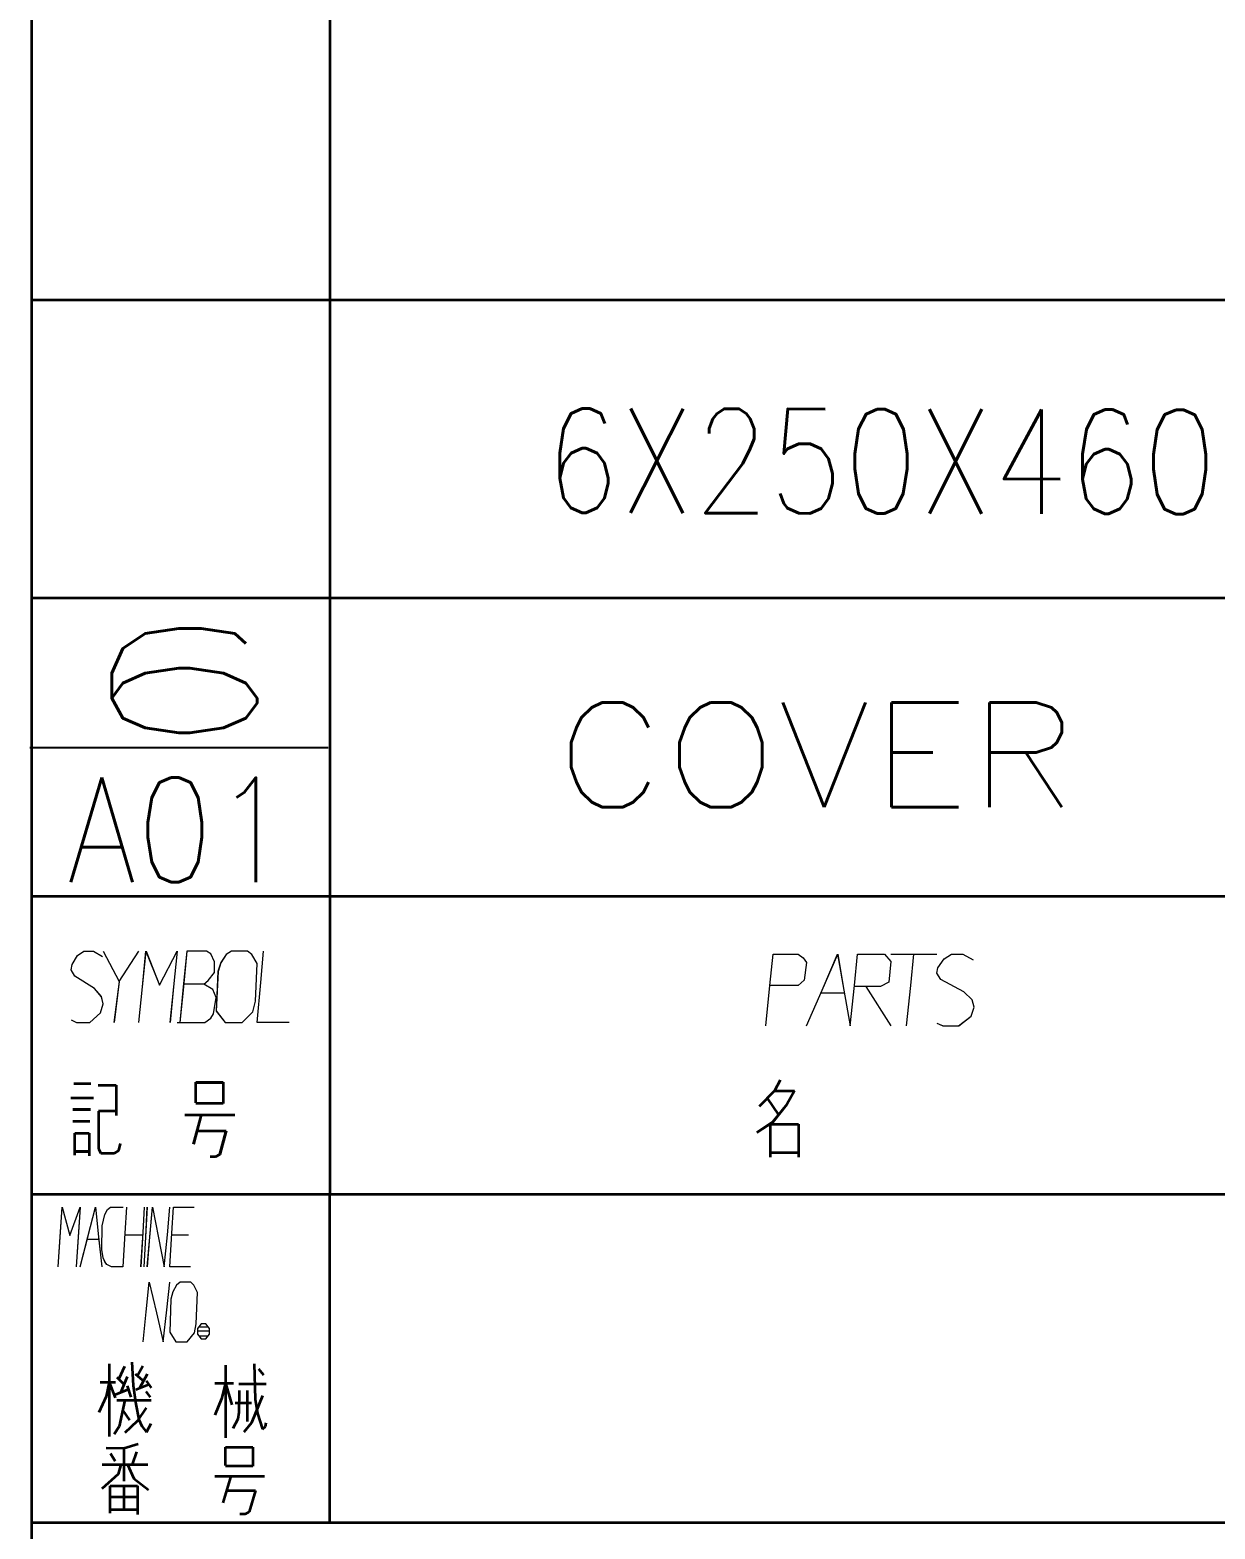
# Model space of a CAD drawing. Header units: millimetres. Extents: x 1333 to 104182, y -62616 to -5704.
# Drawn here: x 46891.2 to 46970.7, y -62285.3 to -62184.7 of the extents above; entities that cross this region are included whole.
import ezdxf
from ezdxf.enums import TextEntityAlignment as Align

# ---------------------------------------------------------------- set-up
doc = ezdxf.new("R2010")
doc.units = ezdxf.units.MM
doc.header["$LTSCALE"] = 0.5
doc.layers.add('08', color=1, linetype='Continuous')
doc.layers.add('SHM_LABEL', color=40, linetype='Continuous')
doc.styles.get("Standard").update_dxf_attribs({"font": 'simplex.shx'})

# ---------------------------------------------------------------- blocks, each defined once
blk = doc.blocks.new('D')
at = {"color": 7, "lineweight": 35, "ltscale": 0.25}
for p, q in [((54076.08, -14049.04), (54076.08, -14069.04)), ((54096.08, -14049.04), (54096.08, -14069.04))]:
    blk.add_line(p, q, dxfattribs=at)
at = {"color": 7, "lineweight": 35}
for p, q in [((54356.08, -14049.04), (54076.08, -14049.04)), ((54356.08, -14069.04), (54076.08, -14069.04))]:
    blk.add_line(p, q, dxfattribs=at)
blk = doc.blocks.new('arwear')
at = {"layer": '08', "color": 3, "xscale": 0.5, "yscale": 0.5, "zscale": 0.5}
for p in [(26347.04, -5572.506), (26347.04, -5582.506), (26347.04, -5592.506)]:
    blk.add_blockref('D', p, dxfattribs=at)
blk = doc.blocks.new('999')
at = {"color": 7, "lineweight": 35, "ltscale": 0.25}
for p, q in [((75474.98, -11331.12), (75474.98, -11391.12)), ((75504.98, -11331.12), (75504.98, -11391.12)), ((75474.98, -11391.12), (75474.98, -11421.12)), ((75504.98, -11391.12), (75504.98, -11421.12)), ((75474.98, -11421.12), (75474.98, -11451.12)), ((75474.98, -11421.12), (75474.98, -11451.12)), ((75504.98, -11421.12), (75504.98, -11451.12)), ((75504.98, -11421.12), (75504.98, -11451.12))]:
    blk.add_line(p, q, dxfattribs=at)
at = {"color": 7, "lineweight": 35}
for p, q in [((75894.98, -11361.12), (75474.98, -11361.12)), ((75894.98, -11391.12), (75474.98, -11391.12)), ((75894.98, -11421.12), (75474.98, -11421.12)), ((75894.98, -11421.12), (75474.98, -11421.12)), ((75894.98, -11421.12), (75474.98, -11421.12)), ((75894.98, -11451.12), (75474.98, -11451.12)), ((75474.98, -11451.12), (75474.98, -11826.55)), ((75894.98, -11451.12), (75474.98, -11451.12)), ((75894.98, -11451.12), (75474.98, -11451.12)), ((75894.98, -11451.12), (75474.98, -11451.12)), ((75849.98, -11484.12), (75474.98, -11484.12))]:
    blk.add_line(p, q, dxfattribs=at)
at = {"color": 7, "lineweight": 35, "ltscale": 0.014026}
blk.add_line((75479.23, -11439.94), (75480.92, -11439.94), dxfattribs=at)
blk.add_line((75479.23, -11439.94), (75480.92, -11439.94), dxfattribs=at)
at = {"color": 7, "lineweight": 35, "ltscale": 0.015002}
blk.add_line((75481.69, -11440.11), (75483.49, -11440.11), dxfattribs=at)
blk.add_line((75481.69, -11440.11), (75483.49, -11440.11), dxfattribs=at)
at = {"color": 7, "lineweight": 35, "ltscale": 0.025366}
blk.add_line((75483.49, -11440.11), (75483.49, -11443.16), dxfattribs=at)
blk.add_line((75483.49, -11440.11), (75483.49, -11443.16), dxfattribs=at)
at = {"color": 7, "lineweight": 35, "ltscale": 0.022888}
for p, q in [((75491.49, -11439.82), (75494.24, -11439.82)), ((75491.49, -11439.82), (75494.24, -11439.82)), ((75494.24, -11441.96), (75491.49, -11441.96)), ((75494.24, -11441.96), (75491.49, -11441.96)), ((75482.89, -11480.43), (75485.64, -11480.43)), ((75482.89, -11481.52), (75485.64, -11481.52)), ((75482.89, -11482.78), (75485.64, -11482.78))]:
    blk.add_line(p, q, dxfattribs=at)
at = {"color": 7, "lineweight": 35, "ltscale": 0.017297}
blk.add_line((75491.49, -11441.89), (75491.49, -11439.82), dxfattribs=at)
blk.add_line((75491.49, -11441.89), (75491.49, -11439.82), dxfattribs=at)
at = {"color": 7, "lineweight": 35, "ltscale": 0.017825}
blk.add_line((75494.24, -11439.82), (75494.24, -11441.96), dxfattribs=at)
blk.add_line((75494.24, -11439.82), (75494.24, -11441.96), dxfattribs=at)
at = {"color": 7, "lineweight": 35, "ltscale": 0.018417}
blk.add_line((75549.73, -11440.67), (75548.18, -11442.25), dxfattribs=at)
blk.add_line((75549.73, -11440.67), (75548.18, -11442.25), dxfattribs=at)
at = {"color": 7, "lineweight": 35, "ltscale": 0.010047}
blk.add_line((75550.3, -11439.61), (75549.73, -11440.67), dxfattribs=at)
blk.add_line((75550.3, -11439.61), (75549.73, -11440.67), dxfattribs=at)
at = {"color": 7, "lineweight": 35, "ltscale": 0.016846}
blk.add_line((75549.73, -11440.67), (75551.75, -11440.67), dxfattribs=at)
blk.add_line((75549.73, -11440.67), (75551.75, -11440.67), dxfattribs=at)
at = {"color": 7, "lineweight": 35, "ltscale": 0.013334}
blk.add_line((75551.75, -11440.67), (75550.97, -11442.06), dxfattribs=at)
blk.add_line((75551.75, -11440.67), (75550.97, -11442.06), dxfattribs=at)
at = {"color": 7, "lineweight": 35, "ltscale": 0.018872}
blk.add_line((75478.92, -11441.37), (75481.19, -11441.37), dxfattribs=at)
blk.add_line((75478.92, -11441.37), (75481.19, -11441.37), dxfattribs=at)
at = {"color": 7, "lineweight": 35, "ltscale": 0.016928}
blk.add_line((75550.15, -11443.08), (75549.01, -11441.4), dxfattribs=at)
blk.add_line((75550.15, -11443.08), (75549.01, -11441.4), dxfattribs=at)
at = {"color": 7, "lineweight": 35, "ltscale": 0.018948}
blk.add_line((75550.97, -11442.06), (75549.54, -11443.84), dxfattribs=at)
blk.add_line((75550.97, -11442.06), (75549.54, -11443.84), dxfattribs=at)
at = {"color": 7, "lineweight": 35, "ltscale": 0.014832}
for p, q in [((75479.12, -11442.54), (75480.9, -11442.54)), ((75479.12, -11442.54), (75480.9, -11442.54)), ((75482.48, -11471.41), (75481.73, -11473.03))]:
    blk.add_line(p, q, dxfattribs=at)
at = {"color": 7, "lineweight": 35, "ltscale": 0.031506}
blk.add_line((75481.71, -11442.73), (75481.71, -11446.51), dxfattribs=at)
blk.add_line((75481.71, -11442.73), (75481.71, -11446.51), dxfattribs=at)
at = {"color": 7, "lineweight": 35, "ltscale": 0.014844}
blk.add_line((75483.49, -11442.73), (75481.71, -11442.73), dxfattribs=at)
blk.add_line((75483.49, -11442.73), (75481.71, -11442.73), dxfattribs=at)
at = {"color": 7, "lineweight": 35, "ltscale": 0.041736}
for p, q in [((75490.41, -11443.08), (75495.42, -11443.08)), ((75490.41, -11443.08), (75495.42, -11443.08)), ((75493.4, -11479.44), (75498.41, -11479.44))]:
    blk.add_line(p, q, dxfattribs=at)
at = {"color": 7, "lineweight": 35, "ltscale": 0.025634}
blk.add_line((75492.04, -11443.08), (75491.25, -11446.05), dxfattribs=at)
blk.add_line((75492.04, -11443.08), (75491.25, -11446.05), dxfattribs=at)
at = {"color": 7, "lineweight": 35, "ltscale": 0.014185}
blk.add_line((75479.12, -11443.74), (75480.82, -11443.74), dxfattribs=at)
blk.add_line((75479.12, -11443.74), (75480.82, -11443.74), dxfattribs=at)
at = {"color": 7, "lineweight": 35, "ltscale": 0.018579}
blk.add_line((75479.33, -11447.15), (75479.33, -11444.92), dxfattribs=at)
blk.add_line((75479.33, -11447.15), (75479.33, -11444.92), dxfattribs=at)
at = {"color": 7, "lineweight": 35, "ltscale": 0.012085}
for p, q in [((75479.33, -11444.92), (75480.78, -11444.92)), ((75479.33, -11444.92), (75480.78, -11444.92)), ((75479.33, -11446.76), (75480.78, -11446.76)), ((75479.33, -11446.76), (75480.78, -11446.76))]:
    blk.add_line(p, q, dxfattribs=at)
at = {"color": 7, "lineweight": 35, "ltscale": 0.019064}
blk.add_line((75480.78, -11444.92), (75480.78, -11447.21), dxfattribs=at)
blk.add_line((75480.78, -11444.92), (75480.78, -11447.21), dxfattribs=at)
at = {"color": 7, "lineweight": 35, "ltscale": 0.024365}
blk.add_line((75491.61, -11444.69), (75494.54, -11444.69), dxfattribs=at)
blk.add_line((75491.61, -11444.69), (75494.54, -11444.69), dxfattribs=at)
at = {"color": 7, "lineweight": 35, "ltscale": 0.020594}
blk.add_line((75494.54, -11444.69), (75493.9, -11447.07), dxfattribs=at)
blk.add_line((75494.54, -11444.69), (75493.9, -11447.07), dxfattribs=at)
at = {"color": 7, "lineweight": 35, "ltscale": 0.015788}
blk.add_line((75549.54, -11443.84), (75547.96, -11444.87), dxfattribs=at)
blk.add_line((75549.54, -11443.84), (75547.96, -11444.87), dxfattribs=at)
at = {"color": 7, "lineweight": 35, "ltscale": 0.027603}
blk.add_line((75549.31, -11447.34), (75549.31, -11444.03), dxfattribs=at)
blk.add_line((75549.31, -11447.34), (75549.31, -11444.03), dxfattribs=at)
at = {"color": 7, "lineweight": 35, "ltscale": 0.023572}
for p, q in [((75549.31, -11444.03), (75552.14, -11444.03)), ((75549.31, -11444.03), (75552.14, -11444.03)), ((75549.31, -11446.88), (75552.14, -11446.88)), ((75549.31, -11446.88), (75552.14, -11446.88))]:
    blk.add_line(p, q, dxfattribs=at)
at = {"color": 7, "lineweight": 35, "ltscale": 0.027719}
blk.add_line((75552.14, -11444.03), (75552.14, -11447.36), dxfattribs=at)
blk.add_line((75552.14, -11444.03), (75552.14, -11447.36), dxfattribs=at)
at = {"color": 7, "lineweight": 35, "ltscale": 0.004025}
blk.add_line((75481.71, -11446.51), (75481.95, -11446.93), dxfattribs=at)
blk.add_line((75481.71, -11446.51), (75481.95, -11446.93), dxfattribs=at)
at = {"color": 7, "lineweight": 35, "ltscale": 0.004087}
blk.add_line((75483.31, -11446.93), (75483.74, -11446.68), dxfattribs=at)
blk.add_line((75483.31, -11446.93), (75483.74, -11446.68), dxfattribs=at)
at = {"color": 7, "lineweight": 35, "ltscale": 0.006183}
blk.add_line((75483.74, -11446.68), (75483.93, -11445.97), dxfattribs=at)
blk.add_line((75483.74, -11446.68), (75483.93, -11445.97), dxfattribs=at)
at = {"color": 7, "lineweight": 35, "ltscale": 0.011377}
blk.add_line((75481.95, -11446.93), (75483.31, -11446.93), dxfattribs=at)
blk.add_line((75481.95, -11446.93), (75483.31, -11446.93), dxfattribs=at)
at = {"color": 7, "lineweight": 35, "ltscale": 0.004529}
for p, q in [((75493.49, -11447.3), (75492.95, -11447.3)), ((75493.49, -11447.3), (75492.95, -11447.3)), ((75496.48, -11483.25), (75495.94, -11483.25))]:
    blk.add_line(p, q, dxfattribs=at)
at = {"color": 7, "lineweight": 35, "ltscale": 0.003862}
blk.add_line((75493.9, -11447.07), (75493.49, -11447.3), dxfattribs=at)
blk.add_line((75493.9, -11447.07), (75493.49, -11447.3), dxfattribs=at)
at = {"color": 7, "lineweight": 35, "ltscale": 0.275}
blk.add_line((75504.98, -11484.12), (75504.98, -11451.12), dxfattribs=at)
at = {"color": 7, "lineweight": 35, "ltscale": 0.060724}
blk.add_line((75482.78, -11468.15), (75482.78, -11475.44), dxfattribs=at)
at = {"color": 7, "lineweight": 35, "ltscale": 0.011365}
blk.add_line((75484.32, -11468.42), (75483.75, -11469.65), dxfattribs=at)
at = {"color": 7, "lineweight": 35, "ltscale": 0.019506}
blk.add_line((75485.05, -11467.98), (75485.19, -11470.32), dxfattribs=at)
at = {"color": 7, "lineweight": 35, "ltscale": 0.008235}
blk.add_line((75485.41, -11469.13), (75486.15, -11469.79), dxfattribs=at)
at = {"color": 7, "lineweight": 35, "ltscale": 0.008806}
blk.add_line((75486.17, -11468.37), (75485.67, -11469.29), dxfattribs=at)
at = {"color": 7, "lineweight": 35, "ltscale": 0.013193}
blk.add_line((75486.61, -11469.19), (75485.84, -11470.58), dxfattribs=at)
at = {"color": 7, "lineweight": 35, "ltscale": 0.060892}
blk.add_line((75494.47, -11468.27), (75494.47, -11475.58), dxfattribs=at)
at = {"color": 7, "lineweight": 35, "ltscale": 0.029794}
blk.add_line((75497.36, -11468.14), (75497.48, -11471.71), dxfattribs=at)
at = {"color": 7, "lineweight": 35, "ltscale": 0.006582}
blk.add_line((75497.81, -11468.64), (75498.32, -11469.25), dxfattribs=at)
at = {"color": 7, "lineweight": 35, "ltscale": 0.013098}
blk.add_line((75481.86, -11469.98), (75483.43, -11469.98), dxfattribs=at)
at = {"color": 7, "lineweight": 35, "ltscale": 0.012242}
blk.add_line((75482.78, -11469.98), (75482.48, -11471.41), dxfattribs=at)
at = {"color": 7, "lineweight": 35, "ltscale": 0.014135}
blk.add_line((75482.78, -11469.98), (75483.37, -11471.57), dxfattribs=at)
at = {"color": 7, "lineweight": 35, "ltscale": 0.011112}
blk.add_line((75483.43, -11471.22), (75484.67, -11470.71), dxfattribs=at)
at = {"color": 7, "lineweight": 35, "ltscale": 0.008654}
blk.add_line((75483.56, -11469.47), (75484.28, -11470.21), dxfattribs=at)
at = {"color": 7, "lineweight": 35, "ltscale": 0.014615}
blk.add_line((75484.6, -11469.45), (75483.93, -11471.07), dxfattribs=at)
at = {"color": 7, "lineweight": 35, "ltscale": 0.009807}
blk.add_line((75484.58, -11470.37), (75484.97, -11471.48), dxfattribs=at)
at = {"color": 7, "lineweight": 35, "ltscale": 0.015709}
blk.add_line((75485.19, -11470.32), (75485.45, -11472.19), dxfattribs=at)
at = {"color": 7, "lineweight": 35, "ltscale": 0.011429}
blk.add_line((75485.48, -11470.71), (75486.75, -11470.21), dxfattribs=at)
at = {"color": 7, "lineweight": 35, "ltscale": 0.007169}
blk.add_line((75486.52, -11469.84), (75487.01, -11470.54), dxfattribs=at)
at = {"color": 7, "lineweight": 35, "ltscale": 0.01554}
blk.add_line((75493.42, -11470.1), (75495.29, -11470.1), dxfattribs=at)
at = {"color": 7, "lineweight": 35, "ltscale": 0.013495}
blk.add_line((75494.47, -11470.1), (75494.07, -11471.67), dxfattribs=at)
at = {"color": 7, "lineweight": 35, "ltscale": 0.018979}
blk.add_line((75494.47, -11470.1), (75495.14, -11472.28), dxfattribs=at)
at = {"color": 7, "lineweight": 35, "ltscale": 0.022961}
blk.add_line((75495.82, -11470.15), (75498.58, -11470.15), dxfattribs=at)
at = {"color": 7, "lineweight": 35, "ltscale": 0.018443}
blk.add_line((75495.87, -11470.82), (75495.84, -11473.03), dxfattribs=at)
at = {"color": 7, "lineweight": 35, "ltscale": 0.026068}
blk.add_line((75496.66, -11470.81), (75496.66, -11473.93), dxfattribs=at)
at = {"color": 7, "lineweight": 35, "ltscale": 0.028906}
blk.add_line((75483.54, -11471.8), (75487.01, -11471.8), dxfattribs=at)
at = {"color": 7, "lineweight": 35, "ltscale": 0.022542}
blk.add_line((75484.36, -11471.8), (75483.8, -11474.45), dxfattribs=at)
at = {"color": 7, "lineweight": 35, "ltscale": 0.013168}
blk.add_line((75485.45, -11472.19), (75485.78, -11473.73), dxfattribs=at)
at = {"color": 7, "lineweight": 35, "ltscale": 0.005982}
blk.add_line((75486.48, -11470.91), (75486.91, -11471.48), dxfattribs=at)
at = {"color": 7, "lineweight": 35, "ltscale": 0.014807}
blk.add_line((75494.07, -11471.67), (75493.4, -11473.32), dxfattribs=at)
at = {"color": 7, "lineweight": 35, "ltscale": 0.013708}
blk.add_line((75495.47, -11472.08), (75497.11, -11472.08), dxfattribs=at)
at = {"color": 7, "lineweight": 35, "ltscale": 0.024334}
blk.add_line((75498.21, -11471.37), (75497.09, -11474.07), dxfattribs=at)
at = {"color": 7, "lineweight": 35, "ltscale": 0.012072}
blk.add_line((75497.48, -11471.71), (75497.69, -11473.14), dxfattribs=at)
at = {"color": 7, "lineweight": 35, "ltscale": 0.009936}
blk.add_line((75484.15, -11472.84), (75484.84, -11473.81), dxfattribs=at)
at = {"color": 7, "lineweight": 35, "ltscale": 0.013505}
blk.add_line((75486.52, -11472.57), (75485.6, -11473.9), dxfattribs=at)
at = {"color": 7, "lineweight": 35, "ltscale": 0.006149}
blk.add_line((75485.78, -11473.73), (75486.06, -11474.41), dxfattribs=at)
at = {"color": 7, "lineweight": 35, "ltscale": 0.008715}
blk.add_line((75495.73, -11473.72), (75495.22, -11474.64), dxfattribs=at)
at = {"color": 7, "lineweight": 35, "ltscale": 0.005843}
blk.add_line((75495.84, -11473.03), (75495.73, -11473.72), dxfattribs=at)
at = {"color": 7, "lineweight": 35, "ltscale": 0.013786}
blk.add_line((75497.69, -11473.14), (75498.21, -11474.71), dxfattribs=at)
at = {"color": 7, "lineweight": 35, "ltscale": 0.007633}
blk.add_line((75483.8, -11474.45), (75483.28, -11475.2), dxfattribs=at)
at = {"color": 7, "lineweight": 35, "ltscale": 0.014353}
blk.add_line((75485.6, -11473.9), (75484.35, -11475.09), dxfattribs=at)
at = {"color": 7, "lineweight": 35, "ltscale": 0.00645}
blk.add_line((75486.06, -11474.41), (75486.53, -11475.03), dxfattribs=at)
at = {"color": 7, "lineweight": 35, "ltscale": 0.008462}
blk.add_line((75486.53, -11475.03), (75487, -11474.13), dxfattribs=at)
at = {"color": 7, "lineweight": 35, "ltscale": 0.010031}
blk.add_line((75497.09, -11474.07), (75496.32, -11475), dxfattribs=at)
at = {"color": 7, "lineweight": 35, "ltscale": 0.003454}
blk.add_line((75498.21, -11474.71), (75498.51, -11474.43), dxfattribs=at)
at = {"color": 7, "lineweight": 35, "ltscale": 0.003042}
blk.add_line((75498.51, -11474.43), (75498.58, -11474.07), dxfattribs=at)
at = {"color": 7, "lineweight": 35, "ltscale": 0.014798}
blk.add_line((75484.25, -11476.66), (75482.47, -11476.62), dxfattribs=at)
at = {"color": 7, "lineweight": 35, "ltscale": 0.012683}
blk.add_line((75485.7, -11476.22), (75484.25, -11476.66), dxfattribs=at)
at = {"color": 7, "lineweight": 35, "ltscale": 0.027322}
blk.add_line((75484.25, -11476.66), (75484.25, -11479.94), dxfattribs=at)
at = {"color": 7, "lineweight": 35, "ltscale": 0.015567}
blk.add_line((75494.48, -11478.37), (75494.48, -11476.51), dxfattribs=at)
at = {"color": 7, "lineweight": 35, "ltscale": 0.0229}
for p, q in [((75494.48, -11476.51), (75497.23, -11476.51)), ((75497.23, -11478.43), (75494.48, -11478.43))]:
    blk.add_line(p, q, dxfattribs=at)
at = {"color": 7, "lineweight": 35, "ltscale": 0.016043}
blk.add_line((75497.23, -11476.51), (75497.23, -11478.43), dxfattribs=at)
at = {"color": 7, "lineweight": 35, "ltscale": 0.03822}
blk.add_line((75482.07, -11478.28), (75486.66, -11478.28), dxfattribs=at)
at = {"color": 7, "lineweight": 35, "ltscale": 0.007403}
blk.add_line((75482.91, -11477.17), (75483.4, -11477.92), dxfattribs=at)
at = {"color": 7, "lineweight": 35, "ltscale": 0.008421}
blk.add_line((75483.97, -11478.28), (75483.7, -11479.25), dxfattribs=at)
at = {"color": 7, "lineweight": 35, "ltscale": 0.012965}
blk.add_line((75484.61, -11478.28), (75485.26, -11479.69), dxfattribs=at)
at = {"color": 7, "lineweight": 35, "ltscale": 0.011416}
blk.add_line((75485.54, -11476.98), (75485.09, -11478.28), dxfattribs=at)
at = {"color": 7, "lineweight": 35, "ltscale": 0.018423}
blk.add_line((75483.7, -11479.25), (75482.03, -11480.7), dxfattribs=at)
at = {"color": 7, "lineweight": 35, "ltscale": 0.015574}
blk.add_line((75485.26, -11479.69), (75486.74, -11480.83), dxfattribs=at)
at = {"color": 7, "lineweight": 35, "ltscale": 0.023249}
blk.add_line((75495.03, -11479.44), (75494.23, -11482.12), dxfattribs=at)
at = {"color": 7, "lineweight": 35, "ltscale": 0.022873}
blk.add_line((75482.89, -11483.18), (75482.89, -11480.43), dxfattribs=at)
at = {"color": 7, "lineweight": 35, "ltscale": 0.019537}
blk.add_line((75484.27, -11480.43), (75484.27, -11482.78), dxfattribs=at)
at = {"color": 7, "lineweight": 35, "ltscale": 0.023828}
blk.add_line((75485.64, -11480.43), (75485.64, -11483.29), dxfattribs=at)
at = {"color": 7, "lineweight": 35, "ltscale": 0.024377}
blk.add_line((75494.6, -11480.89), (75497.52, -11480.89), dxfattribs=at)
at = {"color": 7, "lineweight": 35, "ltscale": 0.01868}
blk.add_line((75497.52, -11480.89), (75496.88, -11483.04), dxfattribs=at)
at = {"color": 7, "lineweight": 35, "ltscale": 0.00377}
blk.add_line((75496.88, -11483.04), (75496.48, -11483.25), dxfattribs=at)
at = {"color": 7, "lineweight": 13}
for points in [[(75478.97, -11433.54), (75479.51, -11433.81), (75480.85, -11433.81), (75481.92, -11432.82), (75482.19, -11431.92), (75482.01, -11431.2), (75481.3, -11430.39), (75479.33, -11429.13), (75478.97, -11428.5), (75479.06, -11427.96), (75479.6, -11427.06), (75480.22, -11426.61), (75481.21, -11426.61), (75482.1, -11427.15)], [(75478.97, -11433.54), (75479.51, -11433.81), (75480.85, -11433.81), (75481.92, -11432.82), (75482.19, -11431.92), (75482.01, -11431.2), (75481.3, -11430.39), (75479.33, -11429.13), (75478.97, -11428.5), (75479.06, -11427.96), (75479.6, -11427.06), (75480.22, -11426.61), (75481.21, -11426.61), (75482.1, -11427.15)], [(75482.19, -11426.61), (75483.8, -11429.67), (75483.27, -11433.81)], [(75482.19, -11426.61), (75483.8, -11429.67), (75483.27, -11433.81)], [(75483.8, -11429.67), (75485.77, -11426.61)], [(75483.8, -11429.67), (75485.77, -11426.61)], [(75485.77, -11433.81), (75486.13, -11430.21), (75486.49, -11426.61), (75487.83, -11430.03), (75489.62, -11426.61), (75489.26, -11430.21), (75488.9, -11433.81)], [(75485.77, -11433.81), (75486.13, -11430.21), (75486.49, -11426.61), (75487.83, -11430.03), (75489.62, -11426.61), (75489.26, -11430.21), (75488.9, -11433.81)], [(75489.62, -11433.81), (75492.39, -11433.81), (75493.02, -11433.36), (75493.29, -11432.91), (75493.55, -11431.29), (75493.2, -11430.48), (75492.3, -11429.94), (75492.75, -11429.58), (75493.38, -11428.77), (75493.38, -11427.69), (75493.02, -11426.88), (75492.57, -11426.61), (75490.6, -11426.61), (75490.24, -11430.21), (75489.89, -11433.81)], [(75489.62, -11433.81), (75492.39, -11433.81), (75493.02, -11433.36), (75493.29, -11432.91), (75493.55, -11431.29), (75493.2, -11430.48), (75492.3, -11429.94), (75492.75, -11429.58), (75493.38, -11428.77), (75493.38, -11427.69), (75493.02, -11426.88), (75492.57, -11426.61), (75490.6, -11426.61), (75490.24, -11430.21), (75489.89, -11433.81)], [(75500.89, -11433.81), (75497.67, -11433.81), (75498.03, -11429.76), (75498.3, -11426.61)], [(75500.89, -11433.81), (75497.67, -11433.81), (75498.03, -11429.76), (75498.3, -11426.61)], [(75548.84, -11434.14), (75549.26, -11430.09), (75549.58, -11426.94), (75552.1, -11426.94), (75552.62, -11427.3), (75552.93, -11427.75), (75552.72, -11429.55), (75552.1, -11430.09), (75549.26, -11430.09)], [(75548.84, -11434.14), (75549.26, -11430.09), (75549.58, -11426.94), (75552.1, -11426.94), (75552.62, -11427.3), (75552.93, -11427.75), (75552.72, -11429.55), (75552.1, -11430.09), (75549.26, -11430.09)], [(75552.93, -11434.14), (75554.51, -11430.54), (75556.08, -11426.94), (75556.71, -11430.54), (75557.34, -11434.14)], [(75552.93, -11434.14), (75554.51, -11430.54), (75556.08, -11426.94), (75556.71, -11430.54), (75557.34, -11434.14)], [(75557.34, -11434.14), (75557.76, -11430.09), (75558.08, -11426.94), (75560.81, -11426.94), (75561.43, -11427.66), (75561.23, -11429.73), (75560.39, -11430.18), (75557.76, -11430.18)], [(75557.34, -11434.14), (75557.76, -11430.09), (75558.08, -11426.94), (75560.81, -11426.94), (75561.43, -11427.66), (75561.23, -11429.73), (75560.39, -11430.18), (75557.76, -11430.18)], [(75561.43, -11426.94), (75566.05, -11426.94)], [(75561.43, -11426.94), (75566.05, -11426.94)], [(75563.01, -11434.14), (75563.43, -11430.09), (75563.74, -11426.94)], [(75563.01, -11434.14), (75563.43, -11430.09), (75563.74, -11426.94)], [(75566.05, -11433.87), (75566.68, -11434.14), (75568.26, -11434.14), (75569.52, -11433.15), (75569.83, -11432.25), (75569.62, -11431.53), (75568.78, -11430.72), (75566.47, -11429.46), (75566.05, -11428.83), (75566.16, -11428.29), (75566.79, -11427.39), (75567.52, -11426.94), (75568.68, -11426.94), (75569.73, -11427.48)], [(75566.05, -11433.87), (75566.68, -11434.14), (75568.26, -11434.14), (75569.52, -11433.15), (75569.83, -11432.25), (75569.62, -11431.53), (75568.78, -11430.72), (75566.47, -11429.46), (75566.05, -11428.83), (75566.16, -11428.29), (75566.79, -11427.39), (75567.52, -11426.94), (75568.68, -11426.94), (75569.73, -11427.48)], [(75492.3, -11429.94), (75490.24, -11429.94)], [(75492.3, -11429.94), (75490.24, -11429.94)], [(75554.4, -11430.81), (75556.71, -11430.81)], [(75554.4, -11430.81), (75556.71, -11430.81)], [(75558.92, -11430.18), (75561.43, -11434.14)], [(75558.92, -11430.18), (75561.43, -11434.14)], [(75477.64, -11458.38), (75477.85, -11455.38), (75478.06, -11452.38), (75478.83, -11455.23), (75479.86, -11452.38), (75479.66, -11455.38), (75479.45, -11458.38)], [(75479.86, -11458.38), (75480.64, -11455.38), (75481.41, -11452.38), (75481.72, -11455.38), (75482.03, -11458.38)], [(75484.15, -11458.38), (75483.01, -11458.38), (75482.55, -11458.15), (75482.39, -11457.93), (75482.19, -11457.48), (75482.03, -11456.65), (75482.08, -11454.25), (75482.34, -11453.13), (75482.6, -11452.6), (75482.91, -11452.38), (75484.2, -11452.38)], [(75484.2, -11458.38), (75484.4, -11455), (75484.56, -11452.38)], [(75486.31, -11452.38), (75486.16, -11454.93), (75485.95, -11458.38)], [(75486.31, -11458.38), (75486.47, -11455.38), (75486.62, -11452.38)], [(75486.62, -11458.38), (75486.88, -11455.38), (75487.14, -11452.38), (75487.76, -11455.45), (75488.33, -11458.38), (75488.64, -11455.15), (75488.89, -11452.38)], [(75490.96, -11458.38), (75488.89, -11458.38), (75489.1, -11455), (75489.25, -11452.38), (75491.32, -11452.38)], [(75480.59, -11455.6), (75481.72, -11455.6)], [(75484.4, -11455.15), (75486.16, -11455.15)], [(75489.1, -11455.15), (75490.75, -11455.15)], [(75486.2, -11465.92), (75486.5, -11462.92), (75486.81, -11459.92), (75487.54, -11463), (75488.2, -11465.92), (75488.57, -11462.7), (75488.87, -11459.92)], [(75491.79, -11464.42), (75492.76, -11464.42)], [(75492.88, -11464.87), (75491.67, -11464.87)], [(75491.79, -11465.32), (75492.76, -11465.32)]]:
    blk.add_lwpolyline(points, dxfattribs=at)
for points in [[(75496.15, -11433.81), (75497.22, -11432.73), (75497.49, -11431.65), (75497.67, -11427.87), (75497.13, -11426.97), (75496.69, -11426.61), (75495.08, -11426.61), (75494.54, -11426.97), (75494, -11427.78), (75493.73, -11428.68), (75493.55, -11432.64), (75494.45, -11433.81)], [(75496.15, -11433.81), (75497.22, -11432.73), (75497.49, -11431.65), (75497.67, -11427.87), (75497.13, -11426.97), (75496.69, -11426.61), (75495.08, -11426.61), (75494.54, -11426.97), (75494, -11427.78), (75493.73, -11428.68), (75493.55, -11432.64), (75494.45, -11433.81)], [(75490.63, -11465.92), (75491.36, -11465.02), (75491.55, -11464.12), (75491.67, -11460.97), (75491.3, -11460.22), (75491, -11459.92), (75489.91, -11459.92), (75489.54, -11460.22), (75489.18, -11460.9), (75488.99, -11461.65), (75488.87, -11464.95), (75489.48, -11465.92)], [(75492.03, -11465.62), (75492.52, -11465.62), (75492.88, -11465.17), (75492.88, -11464.57), (75492.52, -11464.12), (75492.03, -11464.12), (75491.67, -11464.57), (75491.67, -11465.17)]]:
    blk.add_lwpolyline(points, close=True, dxfattribs=at)

msp = doc.modelspace()

# ---------------------------------------------------------------- linework, layer by layer
at = {"color": 7, "lineweight": 35}
for p, q in [((47171.32, -62242.825), (46891.32, -62242.825)), ((47171.32, -62242.825), (46891.32, -62242.825)), ((47171.32, -62242.825), (46891.32, -62242.825)), ((47171.32, -62262.825), (46891.32, -62262.825)), ((46891.32, -62262.825), (46891.32, -62513.113)), ((47171.32, -62262.825), (46891.32, -62262.825)), ((47171.32, -62262.825), (46891.32, -62262.825)), ((47171.32, -62262.825), (46891.32, -62262.825))]:
    msp.add_line(p, q, dxfattribs=at)
at = {"color": 7, "lineweight": 35, "ltscale": 0.25}
for p, q in [((46891.32, -62242.825), (46891.32, -62262.825)), ((46891.32, -62242.825), (46891.32, -62262.825)), ((46911.32, -62242.825), (46911.32, -62262.825)), ((46911.32, -62242.825), (46911.32, -62262.825))]:
    msp.add_line(p, q, dxfattribs=at)
at = {"color": 7, "lineweight": 35, "ltscale": 0.014026}
msp.add_line((46894.156, -62255.37), (46895.278, -62255.37), dxfattribs=at)
msp.add_line((46894.156, -62255.37), (46895.278, -62255.37), dxfattribs=at)
at = {"color": 7, "lineweight": 35, "ltscale": 0.015002}
msp.add_line((46895.793, -62255.486), (46896.994, -62255.486), dxfattribs=at)
msp.add_line((46895.793, -62255.486), (46896.994, -62255.486), dxfattribs=at)
at = {"color": 7, "lineweight": 35, "ltscale": 0.025366}
msp.add_line((46896.994, -62255.486), (46896.994, -62257.515), dxfattribs=at)
msp.add_line((46896.994, -62255.486), (46896.994, -62257.515), dxfattribs=at)
at = {"color": 7, "lineweight": 35, "ltscale": 0.022888}
for p, q in [((46902.33, -62255.289), (46904.161, -62255.289)), ((46902.33, -62255.289), (46904.161, -62255.289)), ((46904.161, -62256.715), (46902.33, -62256.715)), ((46904.161, -62256.715), (46902.33, -62256.715))]:
    msp.add_line(p, q, dxfattribs=at)
at = {"color": 7, "lineweight": 35, "ltscale": 0.017297}
msp.add_line((46902.33, -62256.673), (46902.33, -62255.289), dxfattribs=at)
msp.add_line((46902.33, -62256.673), (46902.33, -62255.289), dxfattribs=at)
at = {"color": 7, "lineweight": 35, "ltscale": 0.017825}
msp.add_line((46904.161, -62255.289), (46904.161, -62256.715), dxfattribs=at)
msp.add_line((46904.161, -62255.289), (46904.161, -62256.715), dxfattribs=at)
at = {"color": 7, "lineweight": 35, "ltscale": 0.010047}
msp.add_line((46941.533, -62255.149), (46941.152, -62255.857), dxfattribs=at)
msp.add_line((46941.533, -62255.149), (46941.152, -62255.857), dxfattribs=at)
at = {"color": 7, "lineweight": 35, "ltscale": 0.018872}
msp.add_line((46893.949, -62256.326), (46895.458, -62256.326), dxfattribs=at)
msp.add_line((46893.949, -62256.326), (46895.458, -62256.326), dxfattribs=at)
at = {"color": 7, "lineweight": 35, "ltscale": 0.018417}
msp.add_line((46941.152, -62255.857), (46940.121, -62256.909), dxfattribs=at)
msp.add_line((46941.152, -62255.857), (46940.121, -62256.909), dxfattribs=at)
at = {"color": 7, "lineweight": 35, "ltscale": 0.016928}
msp.add_line((46941.437, -62257.464), (46940.672, -62256.346), dxfattribs=at)
msp.add_line((46941.437, -62257.464), (46940.672, -62256.346), dxfattribs=at)
at = {"color": 7, "lineweight": 35, "ltscale": 0.016846}
msp.add_line((46941.152, -62255.857), (46942.5, -62255.857), dxfattribs=at)
msp.add_line((46941.152, -62255.857), (46942.5, -62255.857), dxfattribs=at)
at = {"color": 7, "lineweight": 35, "ltscale": 0.013334}
msp.add_line((46942.5, -62255.857), (46941.979, -62256.788), dxfattribs=at)
msp.add_line((46942.5, -62255.857), (46941.979, -62256.788), dxfattribs=at)
at = {"color": 7, "lineweight": 35, "ltscale": 0.014832}
msp.add_line((46894.079, -62257.102), (46895.265, -62257.102), dxfattribs=at)
msp.add_line((46894.079, -62257.102), (46895.265, -62257.102), dxfattribs=at)
at = {"color": 7, "lineweight": 35, "ltscale": 0.031506}
msp.add_line((46895.806, -62257.231), (46895.806, -62259.752), dxfattribs=at)
msp.add_line((46895.806, -62257.231), (46895.806, -62259.752), dxfattribs=at)
at = {"color": 7, "lineweight": 35, "ltscale": 0.014844}
msp.add_line((46896.994, -62257.231), (46895.806, -62257.231), dxfattribs=at)
msp.add_line((46896.994, -62257.231), (46895.806, -62257.231), dxfattribs=at)
at = {"color": 7, "lineweight": 35, "ltscale": 0.041736}
msp.add_line((46901.611, -62257.464), (46904.95, -62257.464), dxfattribs=at)
msp.add_line((46901.611, -62257.464), (46904.95, -62257.464), dxfattribs=at)
at = {"color": 7, "lineweight": 35, "ltscale": 0.025634}
msp.add_line((46902.696, -62257.464), (46902.165, -62259.445), dxfattribs=at)
msp.add_line((46902.696, -62257.464), (46902.165, -62259.445), dxfattribs=at)
at = {"color": 7, "lineweight": 35, "ltscale": 0.018948}
msp.add_line((46941.979, -62256.788), (46941.031, -62257.971), dxfattribs=at)
msp.add_line((46941.979, -62256.788), (46941.031, -62257.971), dxfattribs=at)
at = {"color": 7, "lineweight": 35, "ltscale": 0.014185}
msp.add_line((46894.079, -62257.903), (46895.213, -62257.903), dxfattribs=at)
msp.add_line((46894.079, -62257.903), (46895.213, -62257.903), dxfattribs=at)
at = {"color": 7, "lineweight": 35, "ltscale": 0.018579}
msp.add_line((46894.22, -62260.178), (46894.22, -62258.692), dxfattribs=at)
msp.add_line((46894.22, -62260.178), (46894.22, -62258.692), dxfattribs=at)
at = {"color": 7, "lineweight": 35, "ltscale": 0.012085}
for p, q in [((46894.22, -62258.692), (46895.187, -62258.692)), ((46894.22, -62258.692), (46895.187, -62258.692)), ((46894.22, -62259.92), (46895.187, -62259.92)), ((46894.22, -62259.92), (46895.187, -62259.92))]:
    msp.add_line(p, q, dxfattribs=at)
at = {"color": 7, "lineweight": 35, "ltscale": 0.019064}
msp.add_line((46895.187, -62258.692), (46895.187, -62260.217), dxfattribs=at)
msp.add_line((46895.187, -62258.692), (46895.187, -62260.217), dxfattribs=at)
at = {"color": 7, "lineweight": 35, "ltscale": 0.024365}
msp.add_line((46902.409, -62258.535), (46904.358, -62258.535), dxfattribs=at)
msp.add_line((46902.409, -62258.535), (46904.358, -62258.535), dxfattribs=at)
at = {"color": 7, "lineweight": 35, "ltscale": 0.020594}
msp.add_line((46904.358, -62258.535), (46903.931, -62260.127), dxfattribs=at)
msp.add_line((46904.358, -62258.535), (46903.931, -62260.127), dxfattribs=at)
at = {"color": 7, "lineweight": 35, "ltscale": 0.015788}
msp.add_line((46941.031, -62257.971), (46939.972, -62258.66), dxfattribs=at)
msp.add_line((46941.031, -62257.971), (46939.972, -62258.66), dxfattribs=at)
at = {"color": 7, "lineweight": 35, "ltscale": 0.027603}
msp.add_line((46940.874, -62260.308), (46940.874, -62258.1), dxfattribs=at)
msp.add_line((46940.874, -62260.308), (46940.874, -62258.1), dxfattribs=at)
at = {"color": 7, "lineweight": 35, "ltscale": 0.023572}
for p, q in [((46940.874, -62258.1), (46942.759, -62258.1)), ((46940.874, -62258.1), (46942.759, -62258.1)), ((46940.874, -62260.001), (46942.759, -62260.001)), ((46940.874, -62260.001), (46942.759, -62260.001))]:
    msp.add_line(p, q, dxfattribs=at)
at = {"color": 7, "lineweight": 35, "ltscale": 0.027719}
msp.add_line((46942.759, -62258.1), (46942.759, -62260.317), dxfattribs=at)
msp.add_line((46942.759, -62258.1), (46942.759, -62260.317), dxfattribs=at)
at = {"color": 7, "lineweight": 35, "ltscale": 0.006183}
msp.add_line((46897.161, -62259.867), (46897.289, -62259.389), dxfattribs=at)
msp.add_line((46897.161, -62259.867), (46897.289, -62259.389), dxfattribs=at)
at = {"color": 7, "lineweight": 35, "ltscale": 0.004025}
msp.add_line((46895.806, -62259.752), (46895.967, -62260.031), dxfattribs=at)
msp.add_line((46895.806, -62259.752), (46895.967, -62260.031), dxfattribs=at)
at = {"color": 7, "lineweight": 35, "ltscale": 0.011377}
msp.add_line((46895.967, -62260.031), (46896.877, -62260.031), dxfattribs=at)
msp.add_line((46895.967, -62260.031), (46896.877, -62260.031), dxfattribs=at)
at = {"color": 7, "lineweight": 35, "ltscale": 0.004087}
msp.add_line((46896.877, -62260.031), (46897.161, -62259.867), dxfattribs=at)
msp.add_line((46896.877, -62260.031), (46897.161, -62259.867), dxfattribs=at)
at = {"color": 7, "lineweight": 35, "ltscale": 0.004529}
msp.add_line((46903.664, -62260.281), (46903.301, -62260.281), dxfattribs=at)
msp.add_line((46903.664, -62260.281), (46903.301, -62260.281), dxfattribs=at)
at = {"color": 7, "lineweight": 35, "ltscale": 0.003862}
msp.add_line((46903.931, -62260.127), (46903.664, -62260.281), dxfattribs=at)
msp.add_line((46903.931, -62260.127), (46903.664, -62260.281), dxfattribs=at)
at = {"color": 7, "lineweight": 35, "ltscale": 0.275}
msp.add_line((46911.32, -62284.825), (46911.32, -62262.825), dxfattribs=at)
at = {"color": 7, "lineweight": 13}
for points in [[(46893.983, -62251.107), (46894.34, -62251.287), (46895.235, -62251.287), (46895.951, -62250.627), (46896.13, -62250.027), (46896.01, -62249.547), (46895.533, -62249.007), (46894.221, -62248.167), (46893.983, -62247.747), (46894.042, -62247.387), (46894.4, -62246.787), (46894.818, -62246.487), (46895.474, -62246.487), (46896.07, -62246.847)], [(46893.983, -62251.107), (46894.34, -62251.287), (46895.235, -62251.287), (46895.951, -62250.627), (46896.13, -62250.027), (46896.01, -62249.547), (46895.533, -62249.007), (46894.221, -62248.167), (46893.983, -62247.747), (46894.042, -62247.387), (46894.4, -62246.787), (46894.818, -62246.487), (46895.474, -62246.487), (46896.07, -62246.847)], [(46896.13, -62246.487), (46897.203, -62248.527), (46896.845, -62251.287)], [(46896.13, -62246.487), (46897.203, -62248.527), (46896.845, -62251.287)], [(46897.203, -62248.527), (46898.515, -62246.487)], [(46897.203, -62248.527), (46898.515, -62246.487)], [(46898.515, -62251.287), (46898.754, -62248.887), (46898.992, -62246.487), (46899.887, -62248.767), (46901.08, -62246.487), (46900.841, -62248.887), (46900.603, -62251.287)], [(46898.515, -62251.287), (46898.754, -62248.887), (46898.992, -62246.487), (46899.887, -62248.767), (46901.08, -62246.487), (46900.841, -62248.887), (46900.603, -62251.287)], [(46901.08, -62251.287), (46902.929, -62251.287), (46903.346, -62250.987), (46903.525, -62250.687), (46903.704, -62249.607), (46903.465, -62249.067), (46902.869, -62248.707), (46903.167, -62248.467), (46903.585, -62247.927), (46903.585, -62247.207), (46903.346, -62246.667), (46903.048, -62246.487), (46901.736, -62246.487), (46901.497, -62248.887), (46901.259, -62251.287)], [(46901.08, -62251.287), (46902.929, -62251.287), (46903.346, -62250.987), (46903.525, -62250.687), (46903.704, -62249.607), (46903.465, -62249.067), (46902.869, -62248.707), (46903.167, -62248.467), (46903.585, -62247.927), (46903.585, -62247.207), (46903.346, -62246.667), (46903.048, -62246.487), (46901.736, -62246.487), (46901.497, -62248.887), (46901.259, -62251.287)], [(46908.594, -62251.287), (46906.447, -62251.287), (46906.686, -62248.587), (46906.865, -62246.487)], [(46908.594, -62251.287), (46906.447, -62251.287), (46906.686, -62248.587), (46906.865, -62246.487)], [(46940.562, -62251.504), (46940.842, -62248.804), (46941.052, -62246.704), (46942.731, -62246.704), (46943.081, -62246.944), (46943.291, -62247.244), (46943.151, -62248.444), (46942.731, -62248.804), (46940.842, -62248.804)], [(46940.562, -62251.504), (46940.842, -62248.804), (46941.052, -62246.704), (46942.731, -62246.704), (46943.081, -62246.944), (46943.291, -62247.244), (46943.151, -62248.444), (46942.731, -62248.804), (46940.842, -62248.804)], [(46943.291, -62251.504), (46944.34, -62249.104), (46945.39, -62246.704), (46945.809, -62249.104), (46946.229, -62251.504)], [(46943.291, -62251.504), (46944.34, -62249.104), (46945.39, -62246.704), (46945.809, -62249.104), (46946.229, -62251.504)], [(46946.229, -62251.504), (46946.509, -62248.804), (46946.719, -62246.704), (46948.538, -62246.704), (46948.958, -62247.184), (46948.818, -62248.564), (46948.258, -62248.864), (46946.509, -62248.864)], [(46946.229, -62251.504), (46946.509, -62248.804), (46946.719, -62246.704), (46948.538, -62246.704), (46948.958, -62247.184), (46948.818, -62248.564), (46948.258, -62248.864), (46946.509, -62248.864)], [(46948.958, -62246.704), (46952.036, -62246.704)], [(46948.958, -62246.704), (46952.036, -62246.704)], [(46950.007, -62251.504), (46950.287, -62248.804), (46950.497, -62246.704)], [(46950.007, -62251.504), (46950.287, -62248.804), (46950.497, -62246.704)], [(46952.036, -62251.324), (46952.456, -62251.504), (46953.505, -62251.504), (46954.345, -62250.844), (46954.554, -62250.244), (46954.415, -62249.764), (46953.855, -62249.224), (46952.316, -62248.384), (46952.036, -62247.964), (46952.106, -62247.604), (46952.526, -62247.004), (46953.015, -62246.704), (46953.785, -62246.704), (46954.484, -62247.064)], [(46952.036, -62251.324), (46952.456, -62251.504), (46953.505, -62251.504), (46954.345, -62250.844), (46954.554, -62250.244), (46954.415, -62249.764), (46953.855, -62249.224), (46952.316, -62248.384), (46952.036, -62247.964), (46952.106, -62247.604), (46952.526, -62247.004), (46953.015, -62246.704), (46953.785, -62246.704), (46954.484, -62247.064)], [(46902.869, -62248.707), (46901.497, -62248.707)], [(46902.869, -62248.707), (46901.497, -62248.707)], [(46944.27, -62249.284), (46945.809, -62249.284)], [(46944.27, -62249.284), (46945.809, -62249.284)], [(46947.279, -62248.864), (46948.958, -62251.504)], [(46947.279, -62248.864), (46948.958, -62251.504)], [(46893.098, -62267.663), (46893.235, -62265.663), (46893.373, -62263.663), (46893.889, -62265.563), (46894.577, -62263.663), (46894.439, -62265.663), (46894.302, -62267.663)], [(46894.577, -62267.663), (46895.093, -62265.663), (46895.609, -62263.663), (46895.815, -62265.663), (46896.022, -62267.663)], [(46897.432, -62267.663), (46896.675, -62267.663), (46896.366, -62267.513), (46896.262, -62267.363), (46896.125, -62267.063), (46896.022, -62266.513), (46896.056, -62264.913), (46896.228, -62264.163), (46896.4, -62263.813), (46896.606, -62263.663), (46897.466, -62263.663)], [(46897.466, -62267.663), (46897.604, -62265.413), (46897.707, -62263.663)], [(46898.877, -62263.663), (46898.774, -62265.363), (46898.636, -62267.663)], [(46898.877, -62267.663), (46898.98, -62265.663), (46899.083, -62263.663)], [(46899.083, -62267.663), (46899.255, -62265.663), (46899.427, -62263.663), (46899.84, -62265.713), (46900.219, -62267.663), (46900.425, -62265.513), (46900.597, -62263.663)], [(46901.973, -62267.663), (46900.597, -62267.663), (46900.734, -62265.413), (46900.838, -62263.663), (46902.214, -62263.663)], [(46897.604, -62265.513), (46898.774, -62265.513)], [(46900.734, -62265.513), (46901.835, -62265.513)]]:
    msp.add_lwpolyline(points, dxfattribs=at)
msp.add_lwpolyline([(46905.433, -62251.287), (46906.149, -62250.567), (46906.328, -62249.847), (46906.447, -62247.327), (46906.089, -62246.727), (46905.791, -62246.487), (46904.718, -62246.487), (46904.36, -62246.727), (46904.002, -62247.267), (46903.823, -62247.867), (46903.704, -62250.507), (46904.3, -62251.287)], close=True, dxfattribs=at)
msp.add_lwpolyline([(46905.433, -62251.287), (46906.149, -62250.567), (46906.328, -62249.847), (46906.447, -62247.327), (46906.089, -62246.727), (46905.791, -62246.487), (46904.718, -62246.487), (46904.36, -62246.727), (46904.002, -62247.267), (46903.823, -62247.867), (46903.704, -62250.507), (46904.3, -62251.287)], close=True, dxfattribs=at)
at = {"layer": 'SHM_LABEL', "color": 7}
msp.add_line((46891.21, -62232.825), (46911.21, -62232.825), dxfattribs=at)

# ---------------------------------------------------------------- block references
at = {"layer": '08', "color": 55, "xscale": 0.6666666666860692, "yscale": 0.6666666666642413, "zscale": 0.6666666666666666}
msp.add_blockref('999', (-3425.332, -54628.745), dxfattribs=at)
at = {"layer": '08', "color": 3, "xscale": 2, "yscale": 2, "zscale": 2}
msp.add_blockref('arwear', (-59878.84, -36988.769), dxfattribs=at)

# ---------------------------------------------------------------- texts
at = {"layer": 'SHM_LABEL', "width": 0.777364}
msp.add_text('6X250X460', height=7, rotation=359.88963, dxfattribs=at).set_placement((46925.741, -62217.094), (46970.828, -62217.181), align=Align.FIT)
at = {"layer": 'SHM_LABEL'}
for s, width, p, p2 in [('6', 3.461538, (46893.692, -62231.855), (46908.692, -62231.855)), ('COVER', 1.09375, (46926.473, -62236.825), (46961.473, -62236.825)), ('A01', 0.957447, (46893.692, -62241.855), (46908.692, -62241.855))]:
    msp.add_text(s, height=7, dxfattribs=dict(at, width=width)).set_placement(p, p2, align=Align.FIT)

doc.saveas('drawing.dxf')
